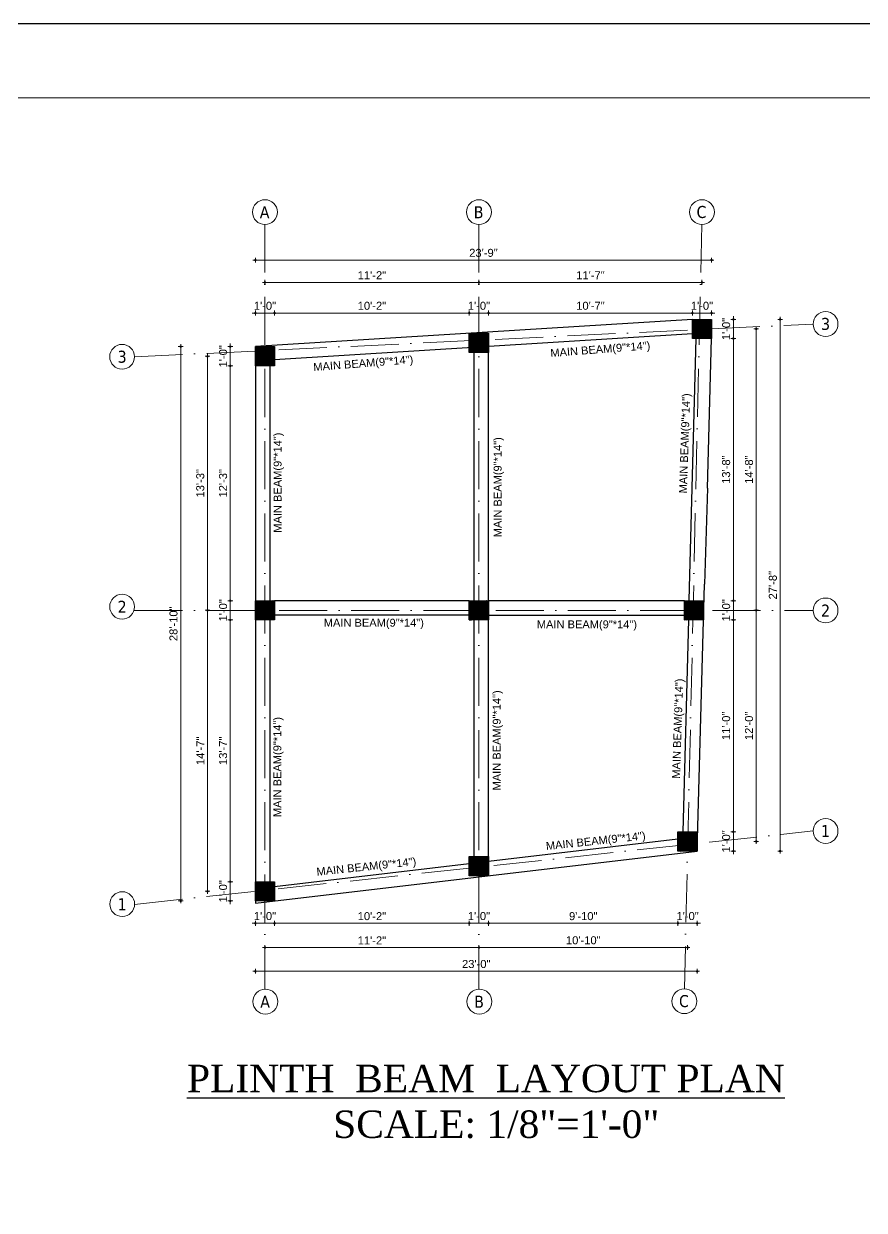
# Model space of a CAD drawing. Header units: inches. Extents: x 10143 to 23587, y -150 to 2442.
# Drawn here: x 11729 to 12254, y 1356 to 2098 of the extents above; entities that cross this region are included whole.
import ezdxf

# ---------------------------------------------------------------- set-up
doc = ezdxf.new("R2010")
doc.units = ezdxf.units.IN
doc.header["$LTSCALE"] = 0.5
doc.header["$MEASUREMENT"] = 0
doc.header["$PDMODE"] = 66
doc.linetypes.add('ACAD_ISO10W100', pattern=[18, 12, -3, 0, -3])
for name, color, linetype, lineweight in [('0.13', 2, 'Continuous', 13), ('ELE1', 3, 'Continuous', 9), ('hatch', 9, 'Continuous', 0), ('TEXT', 220, 'Continuous', 9), ('Toilet', 7, 'Continuous', 25)]:
    doc.layers.add(name, color=color, linetype=linetype, lineweight=lineweight)
doc.layers.add('floorhatch', color=43, linetype='Continuous')
doc.styles.add('DIM', font='tahoma.ttf')
doc.styles.get("Standard").update_dxf_attribs({"font": 'arial.ttf'})
doc.styles.add('Timies1', font='times.ttf')
doc.dimstyles.new('S8', dxfattribs={"dimtxt": 5, "dimasz": 1, "dimexe": 6, "dimexo": 18, "dimgap": 1.9375, "dimtad": 1, "dimdec": 0, "dimzin": 3, "dimdsep": 46, "dimlunit": 4, "dimtxsty": 'Standard', "dimblk": 'dot 2', "dimcen": 12, "dimse1": 1, "dimse2": 1, "dimclrd": 1, "dimclre": 1, "dimclrt": 256, "dimadec": 0, "dimazin": 0, "dimtfac": 0.75, "dimtdec": 0, "dimtix": 1, "dimtmove": 1, "dimatfit": 3, "dimldrblk": 'DOT', "dimfxl": 1, "dimtolj": 1, "dimtzin": 0, "dimlwd": 9, "dimlwe": 9, "dimarcsym": 0})
pattern_1 = [(135, (12132.83037, -1836.47353), (-0.0883883476, -0.0883883476), [])]

# ---------------------------------------------------------------- blocks, each defined once
blk = doc.blocks.new('dot1')
at = {"layer": 'hatch'}
h = blk.add_hatch(color=256, dxfattribs=at)
edge = h.paths.add_edge_path()
edge.add_arc((0, 0), 1, 0, 360)
for p, q in [((3, 0), (-3, 0)), ((0, 3), (0, -3))]:
    blk.add_line(p, q, dxfattribs=at)
blk.add_circle((0, 0), 1, dxfattribs=at)
blk = doc.blocks.new('dot 2')
at = {"layer": 'hatch', "xscale": 0.5, "yscale": 0.5, "zscale": 0.5}
blk.add_blockref('dot1', (0, 0), dxfattribs=at)
blk = doc.blocks.new('*D1075')
at = {"layer": 'Defpoints', "color": 0, "transparency": 16777216}
for p in [(11885.98, 1916.86), (11873.98, 1895.84), (11885.98, 1895.84)]:
    blk.add_point(p, dxfattribs=at)
at = {"layer": 'Toilet', "color": 1, "lineweight": 9, "transparency": 16777216}
for p, q in [((11872.98, 1916.86), (11871.98, 1916.86)), ((11873.98, 1916.86), (11885.98, 1916.86)), ((11886.98, 1916.86), (11887.98, 1916.86))]:
    blk.add_line(p, q, dxfattribs=at)
blk.add_blockref('dot 2', (11873.98, 1916.86), dxfattribs=at)
at = {"layer": 'Toilet', "color": 1, "lineweight": 9, "transparency": 16777216, "rotation": 180}
blk.add_blockref('dot 2', (11885.98, 1916.86), dxfattribs=at)
at = {"layer": 'Toilet', "transparency": 16777216, "insert": (11879.98, 1921.35), "char_height": 5, "attachment_point": 5}
blk.add_mtext('\\A1;1\'-0"', dxfattribs=at)
blk = doc.blocks.new('_Dot')
at = {"color": 0, "linetype": 'ByBlock', "lineweight": -2}
blk.add_line((-0.5, 0), (-1, 0), dxfattribs=at)
at = {"color": 0, "linetype": 'ByBlock', "const_width": 0.5}
blk.add_lwpolyline([(-0.25, 0, 1), (0.25, 0, 1)], format="xyb", close=True, dxfattribs=at)
blk = doc.blocks.new('*D1076')
at = {"layer": 'Defpoints', "color": 0, "transparency": 16777216}
for p in [(12007.6, 1916.86), (12007.6, 1904.19), (11885.98, 1895.84)]:
    blk.add_point(p, dxfattribs=at)
at = {"layer": 'Toilet', "color": 1, "lineweight": 9, "transparency": 16777216}
blk.add_line((11886.98, 1916.86), (12006.6, 1916.86), dxfattribs=at)
at = {"layer": 'Toilet', "color": 1, "lineweight": 9, "transparency": 16777216, "rotation": 180}
blk.add_blockref('dot 2', (11885.98, 1916.86), dxfattribs=at)
at = {"layer": 'Toilet', "color": 1, "lineweight": 9, "transparency": 16777216}
blk.add_blockref('dot 2', (12007.6, 1916.86), dxfattribs=at)
at = {"layer": 'Toilet', "transparency": 16777216, "insert": (11946.79, 1921.35), "char_height": 5, "attachment_point": 5}
blk.add_mtext('\\A1;10\'-2"', dxfattribs=at)
blk = doc.blocks.new('*D1049')
at = {"layer": 'Defpoints', "color": 0, "transparency": 16777216}
for p in [(12019.6, 1916.86), (12007.6, 1904.19), (12019.6, 1904.19)]:
    blk.add_point(p, dxfattribs=at)
at = {"layer": 'Toilet', "color": 1, "lineweight": 9, "transparency": 16777216}
for p, q in [((12006.6, 1916.86), (12005.6, 1916.86)), ((12007.6, 1916.86), (12019.6, 1916.86)), ((12020.6, 1916.86), (12021.6, 1916.86))]:
    blk.add_line(p, q, dxfattribs=at)
blk.add_blockref('dot 2', (12007.6, 1916.86), dxfattribs=at)
at = {"layer": 'Toilet', "color": 1, "lineweight": 9, "transparency": 16777216, "rotation": 180}
blk.add_blockref('dot 2', (12019.6, 1916.86), dxfattribs=at)
at = {"layer": 'Toilet', "transparency": 16777216, "insert": (12013.6, 1921.35), "char_height": 5, "attachment_point": 5}
blk.add_mtext('\\A1;1\'-0"', dxfattribs=at)
blk = doc.blocks.new('*D1050')
at = {"layer": 'Defpoints', "color": 0, "transparency": 16777216}
for p in [(12146.86, 1916.86), (12146.86, 1912.9), (12019.6, 1904.19)]:
    blk.add_point(p, dxfattribs=at)
at = {"layer": 'Toilet', "color": 1, "lineweight": 9, "transparency": 16777216}
blk.add_line((12020.6, 1916.86), (12145.86, 1916.86), dxfattribs=at)
at = {"layer": 'Toilet', "color": 1, "lineweight": 9, "transparency": 16777216, "rotation": 180}
blk.add_blockref('dot 2', (12019.6, 1916.86), dxfattribs=at)
at = {"layer": 'Toilet', "color": 1, "lineweight": 9, "transparency": 16777216}
blk.add_blockref('dot 2', (12146.86, 1916.86), dxfattribs=at)
at = {"layer": 'Toilet', "transparency": 16777216, "insert": (12083.23, 1921.35), "char_height": 5, "attachment_point": 5}
blk.add_mtext('\\A1;10\'-7"', dxfattribs=at)
blk = doc.blocks.new('*D1051')
at = {"layer": 'Defpoints', "color": 0, "transparency": 16777216}
for p in [(12146.86, 1912.9), (12158.86, 1916.86), (12158.86, 1912.9)]:
    blk.add_point(p, dxfattribs=at)
at = {"layer": 'Toilet', "color": 1, "lineweight": 9, "transparency": 16777216}
for p, q in [((12145.86, 1916.86), (12144.86, 1916.86)), ((12146.86, 1916.86), (12158.86, 1916.86)), ((12159.86, 1916.86), (12160.86, 1916.86))]:
    blk.add_line(p, q, dxfattribs=at)
blk.add_blockref('dot 2', (12146.86, 1916.86), dxfattribs=at)
at = {"layer": 'Toilet', "color": 1, "lineweight": 9, "transparency": 16777216, "rotation": 180}
blk.add_blockref('dot 2', (12158.86, 1916.86), dxfattribs=at)
at = {"layer": 'Toilet', "transparency": 16777216, "insert": (12152.86, 1921.35), "char_height": 5, "attachment_point": 5}
blk.add_mtext('\\A1;1\'-0"', dxfattribs=at)
blk = doc.blocks.new('*D1045')
at = {"layer": 'Defpoints', "color": 0, "transparency": 16777216}
for p in [(12158.86, 1949.92), (12158.86, 1912.9), (11873.98, 1895.84)]:
    blk.add_point(p, dxfattribs=at)
at = {"layer": 'Toilet', "color": 1, "lineweight": 9, "transparency": 16777216}
blk.add_line((11874.98, 1949.92), (12157.86, 1949.92), dxfattribs=at)
at = {"layer": 'Toilet', "color": 1, "lineweight": 9, "transparency": 16777216, "rotation": 180}
blk.add_blockref('dot 2', (11873.98, 1949.92), dxfattribs=at)
at = {"layer": 'Toilet', "color": 1, "lineweight": 9, "transparency": 16777216}
blk.add_blockref('dot 2', (12158.86, 1949.92), dxfattribs=at)
at = {"layer": 'Toilet', "transparency": 16777216, "insert": (12016.42, 1954.41), "char_height": 5, "attachment_point": 5}
blk.add_mtext('\\A1;23\'-9"', dxfattribs=at)
blk = doc.blocks.new('*D1054')
at = {"layer": 'Defpoints', "color": 0, "transparency": 16777216}
for p in [(11873.98, 1549.67), (11885.98, 1549.67), (11885.98, 1535.68)]:
    blk.add_point(p, dxfattribs=at)
at = {"layer": 'Toilet', "color": 1, "lineweight": 9, "transparency": 16777216}
for p, q in [((11872.98, 1535.68), (11871.98, 1535.68)), ((11873.98, 1535.68), (11885.98, 1535.68)), ((11886.98, 1535.68), (11887.98, 1535.68))]:
    blk.add_line(p, q, dxfattribs=at)
blk.add_blockref('dot 2', (11873.98, 1535.68), dxfattribs=at)
at = {"layer": 'Toilet', "color": 1, "lineweight": 9, "transparency": 16777216, "rotation": 180}
blk.add_blockref('dot 2', (11885.98, 1535.68), dxfattribs=at)
at = {"layer": 'Toilet', "transparency": 16777216, "insert": (11879.98, 1540.17), "char_height": 5, "attachment_point": 5}
blk.add_mtext('\\A1;1\'-0"', dxfattribs=at)
blk = doc.blocks.new('*D1056')
at = {"layer": 'Defpoints', "color": 0, "transparency": 16777216}
for p in [(12007.6, 1565.43), (12019.6, 1565.43), (12019.6, 1535.68)]:
    blk.add_point(p, dxfattribs=at)
at = {"layer": 'Toilet', "color": 1, "lineweight": 9, "transparency": 16777216}
for p, q in [((12006.6, 1535.68), (12005.6, 1535.68)), ((12007.6, 1535.68), (12019.6, 1535.68)), ((12020.6, 1535.68), (12021.6, 1535.68))]:
    blk.add_line(p, q, dxfattribs=at)
blk.add_blockref('dot 2', (12007.6, 1535.68), dxfattribs=at)
at = {"layer": 'Toilet', "color": 1, "lineweight": 9, "transparency": 16777216, "rotation": 180}
blk.add_blockref('dot 2', (12019.6, 1535.68), dxfattribs=at)
at = {"layer": 'Toilet', "transparency": 16777216, "insert": (12013.6, 1540.17), "char_height": 5, "attachment_point": 5}
blk.add_mtext('\\A1;1\'-0"', dxfattribs=at)
blk = doc.blocks.new('*D1058')
at = {"layer": 'Defpoints', "color": 0, "transparency": 16777216}
for p in [(12137.88, 1580.8), (12149.88, 1580.8), (12149.88, 1535.68)]:
    blk.add_point(p, dxfattribs=at)
at = {"layer": 'Toilet', "color": 1, "lineweight": 9, "transparency": 16777216}
for p, q in [((12136.88, 1535.68), (12135.88, 1535.68)), ((12137.88, 1535.68), (12149.88, 1535.68)), ((12150.88, 1535.68), (12151.88, 1535.68))]:
    blk.add_line(p, q, dxfattribs=at)
blk.add_blockref('dot 2', (12137.88, 1535.68), dxfattribs=at)
at = {"layer": 'Toilet', "color": 1, "lineweight": 9, "transparency": 16777216, "rotation": 180}
blk.add_blockref('dot 2', (12149.88, 1535.68), dxfattribs=at)
at = {"layer": 'Toilet', "transparency": 16777216, "insert": (12143.88, 1540.17), "char_height": 5, "attachment_point": 5}
blk.add_mtext('\\A1;1\'-0"', dxfattribs=at)
blk = doc.blocks.new('*D1059')
at = {"layer": 'Defpoints', "color": 0, "transparency": 16777216}
for p in [(12013.6, 1565.43), (11879.98, 1549.67), (12013.6, 1520.55)]:
    blk.add_point(p, dxfattribs=at)
at = {"layer": 'Toilet', "color": 1, "lineweight": 9, "transparency": 16777216}
blk.add_line((11880.98, 1520.55), (12012.6, 1520.55), dxfattribs=at)
at = {"layer": 'Toilet', "color": 1, "lineweight": 9, "transparency": 16777216, "rotation": 180}
blk.add_blockref('dot 2', (11879.98, 1520.55), dxfattribs=at)
at = {"layer": 'Toilet', "color": 1, "lineweight": 9, "transparency": 16777216}
blk.add_blockref('dot 2', (12013.6, 1520.55), dxfattribs=at)
at = {"layer": 'Toilet', "transparency": 16777216, "insert": (11946.79, 1525), "char_height": 5, "attachment_point": 5}
blk.add_mtext('\\A1;11\'-2"', dxfattribs=at)
blk = doc.blocks.new('*D1060')
at = {"layer": 'Defpoints', "color": 0, "transparency": 16777216}
for p in [(12143.88, 1580.8), (12013.6, 1565.43), (12143.88, 1520.55)]:
    blk.add_point(p, dxfattribs=at)
at = {"layer": 'Toilet', "color": 1, "lineweight": 9, "transparency": 16777216}
blk.add_line((12014.6, 1520.55), (12142.88, 1520.55), dxfattribs=at)
at = {"layer": 'Toilet', "color": 1, "lineweight": 9, "transparency": 16777216, "rotation": 180}
blk.add_blockref('dot 2', (12013.6, 1520.55), dxfattribs=at)
at = {"layer": 'Toilet', "color": 1, "lineweight": 9, "transparency": 16777216}
blk.add_blockref('dot 2', (12143.88, 1520.55), dxfattribs=at)
at = {"layer": 'Toilet', "transparency": 16777216, "insert": (12078.74, 1525.04), "char_height": 5, "attachment_point": 5}
blk.add_mtext('\\A1;10\'-10"', dxfattribs=at)
blk = doc.blocks.new('*D1046')
at = {"layer": 'Defpoints', "color": 0, "transparency": 16777216}
for p in [(12149.88, 1580.8), (11873.98, 1549.67), (12149.88, 1505.74)]:
    blk.add_point(p, dxfattribs=at)
at = {"layer": 'Toilet', "color": 1, "lineweight": 9, "transparency": 16777216}
blk.add_line((11874.98, 1505.74), (12148.88, 1505.74), dxfattribs=at)
at = {"layer": 'Toilet', "color": 1, "lineweight": 9, "transparency": 16777216, "rotation": 180}
blk.add_blockref('dot 2', (11873.98, 1505.74), dxfattribs=at)
at = {"layer": 'Toilet', "color": 1, "lineweight": 9, "transparency": 16777216}
blk.add_blockref('dot 2', (12149.88, 1505.74), dxfattribs=at)
at = {"layer": 'Toilet', "transparency": 16777216, "insert": (12011.93, 1510.24), "char_height": 5, "attachment_point": 5}
blk.add_mtext('\\A1;23\'-0"', dxfattribs=at)
blk = doc.blocks.new('*D1061')
at = {"layer": 'Defpoints', "color": 0, "transparency": 16777216}
for p in [(12149.88, 1592.8), (12172.48, 1592.8), (12149.88, 1580.8)]:
    blk.add_point(p, dxfattribs=at)
at = {"layer": 'Toilet', "color": 1, "lineweight": 9, "transparency": 16777216}
for p, q in [((12172.48, 1593.8), (12172.48, 1594.8)), ((12172.48, 1580.8), (12172.48, 1592.8)), ((12172.48, 1579.8), (12172.48, 1578.8))]:
    blk.add_line(p, q, dxfattribs=at)
for p, rotation in [((12172.48, 1592.8), 270), ((12172.48, 1580.8), 90)]:
    blk.add_blockref('dot 2', p, dxfattribs=dict(at, rotation=rotation))
at = {"layer": 'Toilet', "transparency": 16777216, "insert": (12167.99, 1586.8), "char_height": 5, "attachment_point": 5, "rotation": 90}
blk.add_mtext('\\A1;1\'-0"', dxfattribs=at)
blk = doc.blocks.new('*D1062')
at = {"layer": 'Defpoints', "color": 0, "transparency": 16777216}
for p in [(12153.93, 1725.16), (12172.48, 1725.16), (12149.88, 1592.8)]:
    blk.add_point(p, dxfattribs=at)
at = {"layer": 'Toilet', "color": 1, "lineweight": 9, "transparency": 16777216}
blk.add_line((12172.48, 1593.8), (12172.48, 1724.16), dxfattribs=at)
for p, rotation in [((12172.48, 1725.16), 90), ((12172.48, 1592.8), 270)]:
    blk.add_blockref('dot 2', p, dxfattribs=dict(at, rotation=rotation))
at = {"layer": 'Toilet', "transparency": 16777216, "insert": (12167.99, 1658.98), "char_height": 5, "attachment_point": 5, "rotation": 90}
blk.add_mtext('\\A1;11\'-0"', dxfattribs=at)
blk = doc.blocks.new('*D1063')
at = {"layer": 'Defpoints', "color": 0, "transparency": 16777216}
for p in [(12153.93, 1737.16), (12172.48, 1737.16), (12153.93, 1725.16)]:
    blk.add_point(p, dxfattribs=at)
at = {"layer": 'Toilet', "color": 1, "lineweight": 9, "transparency": 16777216}
for p, q in [((12172.48, 1738.16), (12172.48, 1739.16)), ((12172.48, 1725.16), (12172.48, 1737.16)), ((12172.48, 1724.16), (12172.48, 1723.16))]:
    blk.add_line(p, q, dxfattribs=at)
for p, rotation in [((12172.48, 1737.16), 270), ((12172.48, 1725.16), 90)]:
    blk.add_blockref('dot 2', p, dxfattribs=dict(at, rotation=rotation))
at = {"layer": 'Toilet', "transparency": 16777216, "insert": (12167.99, 1731.16), "char_height": 5, "attachment_point": 5, "rotation": 90}
blk.add_mtext('\\A1;1\'-0"', dxfattribs=at)
blk = doc.blocks.new('*D1064')
at = {"layer": 'Defpoints', "color": 0, "transparency": 16777216}
for p in [(12158.86, 1900.9), (12172.48, 1900.9), (12153.93, 1737.16)]:
    blk.add_point(p, dxfattribs=at)
at = {"layer": 'Toilet', "color": 1, "lineweight": 9, "transparency": 16777216}
blk.add_line((12172.48, 1738.16), (12172.48, 1899.9), dxfattribs=at)
for p, rotation in [((12172.48, 1900.9), 90), ((12172.48, 1737.16), 270)]:
    blk.add_blockref('dot 2', p, dxfattribs=dict(at, rotation=rotation))
at = {"layer": 'Toilet', "transparency": 16777216, "insert": (12167.99, 1819.03), "char_height": 5, "attachment_point": 5, "rotation": 90}
blk.add_mtext('\\A1;13\'-8"', dxfattribs=at)
blk = doc.blocks.new('*D1065')
at = {"layer": 'Defpoints', "color": 0, "transparency": 16777216}
for p in [(12158.86, 1912.9), (12172.48, 1912.9), (12158.86, 1900.9)]:
    blk.add_point(p, dxfattribs=at)
at = {"layer": 'Toilet', "color": 1, "lineweight": 9, "transparency": 16777216}
for p, q in [((12172.48, 1913.9), (12172.48, 1914.9)), ((12172.48, 1900.9), (12172.48, 1912.9)), ((12172.48, 1899.9), (12172.48, 1898.9))]:
    blk.add_line(p, q, dxfattribs=at)
for p, rotation in [((12172.48, 1912.9), 270), ((12172.48, 1900.9), 90)]:
    blk.add_blockref('dot 2', p, dxfattribs=dict(at, rotation=rotation))
at = {"layer": 'Toilet', "transparency": 16777216, "insert": (12167.99, 1906.9), "char_height": 5, "attachment_point": 5, "rotation": 90}
blk.add_mtext('\\A1;1\'-0"', dxfattribs=at)
blk = doc.blocks.new('*D1066')
at = {"layer": 'Defpoints', "color": 0, "transparency": 16777216}
for p in [(12158.86, 1906.9), (12153.93, 1731.16), (12186.77, 1731.16)]:
    blk.add_point(p, dxfattribs=at)
at = {"layer": 'Toilet', "color": 1, "lineweight": 9, "transparency": 16777216}
blk.add_line((12186.77, 1905.9), (12186.77, 1732.16), dxfattribs=at)
for p, rotation in [((12186.77, 1906.9), 90), ((12186.77, 1731.16), 270)]:
    blk.add_blockref('dot 2', p, dxfattribs=dict(at, rotation=rotation))
at = {"layer": 'Toilet', "transparency": 16777216, "insert": (12182.28, 1819.03), "char_height": 5, "attachment_point": 5, "rotation": 90}
blk.add_mtext('\\A1;14\'-8"', dxfattribs=at)
blk = doc.blocks.new('*D1067')
at = {"layer": 'Defpoints', "color": 0, "transparency": 16777216}
for p in [(12153.93, 1731.16), (12149.88, 1586.8), (12186.77, 1586.8)]:
    blk.add_point(p, dxfattribs=at)
at = {"layer": 'Toilet', "color": 1, "lineweight": 9, "transparency": 16777216}
blk.add_line((12186.77, 1730.16), (12186.77, 1587.8), dxfattribs=at)
for p, rotation in [((12186.77, 1731.16), 90), ((12186.77, 1586.8), 270)]:
    blk.add_blockref('dot 2', p, dxfattribs=dict(at, rotation=rotation))
at = {"layer": 'Toilet', "transparency": 16777216, "insert": (12182.28, 1658.98), "char_height": 5, "attachment_point": 5, "rotation": 90}
blk.add_mtext('\\A1;12\'-0"', dxfattribs=at)
blk = doc.blocks.new('*D1047')
at = {"layer": 'Defpoints', "color": 0, "transparency": 16777216}
for p in [(12158.86, 1912.9), (12201.65, 1912.9), (12149.88, 1580.8)]:
    blk.add_point(p, dxfattribs=at)
at = {"layer": 'Toilet', "color": 1, "lineweight": 9, "transparency": 16777216}
blk.add_line((12201.65, 1581.8), (12201.65, 1911.9), dxfattribs=at)
for p, rotation in [((12201.65, 1912.9), 90), ((12201.65, 1580.8), 270)]:
    blk.add_blockref('dot 2', p, dxfattribs=dict(at, rotation=rotation))
at = {"layer": 'Toilet', "transparency": 16777216, "insert": (12197.16, 1746.85), "char_height": 5, "attachment_point": 5, "rotation": 90}
blk.add_mtext('\\A1;27\'-8"', dxfattribs=at)
blk = doc.blocks.new('*D1068')
at = {"layer": 'Defpoints', "color": 0, "transparency": 16777216}
for p in [(11873.98, 1895.84), (11858.35, 1883.84), (11873.98, 1883.84)]:
    blk.add_point(p, dxfattribs=at)
at = {"layer": 'Toilet', "color": 1, "lineweight": 9, "transparency": 16777216}
for p, q in [((11858.35, 1896.84), (11858.35, 1897.84)), ((11858.35, 1895.84), (11858.35, 1883.84)), ((11858.35, 1882.84), (11858.35, 1881.84))]:
    blk.add_line(p, q, dxfattribs=at)
for p, rotation in [((11858.35, 1895.84), 270), ((11858.35, 1883.84), 90)]:
    blk.add_blockref('dot 2', p, dxfattribs=dict(at, rotation=rotation))
at = {"layer": 'Toilet', "transparency": 16777216, "insert": (11853.86, 1889.84), "char_height": 5, "attachment_point": 5, "rotation": 90}
blk.add_mtext('\\A1;1\'-0"', dxfattribs=at)
blk = doc.blocks.new('*D1069')
at = {"layer": 'Defpoints', "color": 0, "transparency": 16777216}
for p in [(11873.98, 1883.84), (11858.35, 1737.16), (11873.98, 1737.16)]:
    blk.add_point(p, dxfattribs=at)
at = {"layer": 'Toilet', "color": 1, "lineweight": 9, "transparency": 16777216}
blk.add_line((11858.35, 1882.84), (11858.35, 1738.16), dxfattribs=at)
for p, rotation in [((11858.35, 1883.84), 90), ((11858.35, 1737.16), 270)]:
    blk.add_blockref('dot 2', p, dxfattribs=dict(at, rotation=rotation))
at = {"layer": 'Toilet', "transparency": 16777216, "insert": (11853.86, 1810.5), "char_height": 5, "attachment_point": 5, "rotation": 90}
blk.add_mtext('\\A1;12\'-3"', dxfattribs=at)
blk = doc.blocks.new('*D1070')
at = {"layer": 'Defpoints', "color": 0, "transparency": 16777216}
for p in [(11873.98, 1737.16), (11858.35, 1725.16), (11873.98, 1725.16)]:
    blk.add_point(p, dxfattribs=at)
at = {"layer": 'Toilet', "color": 1, "lineweight": 9, "transparency": 16777216}
for p, q in [((11858.35, 1738.16), (11858.35, 1739.16)), ((11858.35, 1737.16), (11858.35, 1725.16)), ((11858.35, 1724.16), (11858.35, 1723.16))]:
    blk.add_line(p, q, dxfattribs=at)
for p, rotation in [((11858.35, 1737.16), 270), ((11858.35, 1725.16), 90)]:
    blk.add_blockref('dot 2', p, dxfattribs=dict(at, rotation=rotation))
at = {"layer": 'Toilet', "transparency": 16777216, "insert": (11853.86, 1731.16), "char_height": 5, "attachment_point": 5, "rotation": 90}
blk.add_mtext('\\A1;1\'-0"', dxfattribs=at)
blk = doc.blocks.new('*D1071')
at = {"layer": 'Defpoints', "color": 0, "transparency": 16777216}
for p in [(11873.98, 1725.16), (11858.35, 1561.67), (11873.98, 1561.67)]:
    blk.add_point(p, dxfattribs=at)
at = {"layer": 'Toilet', "color": 1, "lineweight": 9, "transparency": 16777216}
blk.add_line((11858.35, 1724.16), (11858.35, 1562.67), dxfattribs=at)
for p, rotation in [((11858.35, 1725.16), 90), ((11858.35, 1561.67), 270)]:
    blk.add_blockref('dot 2', p, dxfattribs=dict(at, rotation=rotation))
at = {"layer": 'Toilet', "transparency": 16777216, "insert": (11853.86, 1643.42), "char_height": 5, "attachment_point": 5, "rotation": 90}
blk.add_mtext('\\A1;13\'-7"', dxfattribs=at)
blk = doc.blocks.new('*D1072')
at = {"layer": 'Defpoints', "color": 0, "transparency": 16777216}
for p in [(11873.98, 1561.67), (11858.35, 1549.67), (11873.98, 1549.67)]:
    blk.add_point(p, dxfattribs=at)
at = {"layer": 'Toilet', "color": 1, "lineweight": 9, "transparency": 16777216}
for p, q in [((11858.35, 1562.67), (11858.35, 1563.67)), ((11858.35, 1561.67), (11858.35, 1549.67)), ((11858.35, 1548.67), (11858.35, 1547.67))]:
    blk.add_line(p, q, dxfattribs=at)
for p, rotation in [((11858.35, 1561.67), 270), ((11858.35, 1549.67), 90)]:
    blk.add_blockref('dot 2', p, dxfattribs=dict(at, rotation=rotation))
at = {"layer": 'Toilet', "transparency": 16777216, "insert": (11853.86, 1555.67), "char_height": 5, "attachment_point": 5, "rotation": 90}
blk.add_mtext('\\A1;1\'-0"', dxfattribs=at)
blk = doc.blocks.new('*D1073')
at = {"layer": 'Defpoints', "color": 0, "transparency": 16777216}
for p in [(11873.98, 1889.84), (11844.1, 1731.16), (11873.98, 1731.16)]:
    blk.add_point(p, dxfattribs=at)
at = {"layer": 'Toilet', "color": 1, "lineweight": 9, "transparency": 16777216}
blk.add_line((11844.1, 1888.84), (11844.1, 1732.16), dxfattribs=at)
for p, rotation in [((11844.1, 1889.84), 90), ((11844.1, 1731.16), 270)]:
    blk.add_blockref('dot 2', p, dxfattribs=dict(at, rotation=rotation))
at = {"layer": 'Toilet', "transparency": 16777216, "insert": (11839.61, 1810.5), "char_height": 5, "attachment_point": 5, "rotation": 90}
blk.add_mtext('\\A1;13\'-3"', dxfattribs=at)
blk = doc.blocks.new('*D1074')
at = {"layer": 'Defpoints', "color": 0, "transparency": 16777216}
for p in [(11873.98, 1731.16), (11844.1, 1555.67), (11873.98, 1555.67)]:
    blk.add_point(p, dxfattribs=at)
at = {"layer": 'Toilet', "color": 1, "lineweight": 9, "transparency": 16777216}
blk.add_line((11844.1, 1730.16), (11844.1, 1556.67), dxfattribs=at)
for p, rotation in [((11844.1, 1731.16), 90), ((11844.1, 1555.67), 270)]:
    blk.add_blockref('dot 2', p, dxfattribs=dict(at, rotation=rotation))
at = {"layer": 'Toilet', "transparency": 16777216, "insert": (11839.66, 1643.42), "char_height": 5, "attachment_point": 5, "rotation": 90}
blk.add_mtext('\\A1;14\'-7"', dxfattribs=at)
blk = doc.blocks.new('*D1048')
at = {"layer": 'Defpoints', "color": 0, "transparency": 16777216}
for p in [(11827.39, 1895.84), (11873.98, 1895.84), (11873.98, 1549.67)]:
    blk.add_point(p, dxfattribs=at)
at = {"layer": 'Toilet', "color": 1, "lineweight": 9, "transparency": 16777216}
blk.add_line((11827.39, 1550.67), (11827.39, 1894.84), dxfattribs=at)
for p, rotation in [((11827.39, 1895.84), 90), ((11827.39, 1549.67), 270)]:
    blk.add_blockref('dot 2', p, dxfattribs=dict(at, rotation=rotation))
at = {"layer": 'Toilet', "transparency": 16777216, "insert": (11822.9, 1722.76), "char_height": 5, "attachment_point": 5, "rotation": 90}
blk.add_mtext('\\A1;28\'-10"', dxfattribs=at)

msp = doc.modelspace()

# ---------------------------------------------------------------- hatches: boundary and pattern name
at = {"layer": 'Toilet'}
h = msp.add_hatch(dxfattribs=at)
h.set_pattern_fill('ANSI31', color=256, angle=90)
h.set_pattern_definition(pattern_1)
h.paths.add_polyline_path([(12158.86, 1912.9), (12146.86, 1912.9), (12146.86, 1912.9), (12146.86, 1900.9), (12158.86, 1900.9)])
h = msp.add_hatch(dxfattribs=at)
h.set_pattern_fill('ANSI31', color=256, angle=90)
h.set_pattern_definition(pattern_1)
h.paths.add_polyline_path([(11873.98, 1561.67), (11873.98, 1549.67), (11885.98, 1549.67), (11885.98, 1561.67)])
h.paths.add_polyline_path([(11873.98, 1725.16), (11885.98, 1725.16), (11885.98, 1737.16), (11873.98, 1737.16)])
h.paths.add_polyline_path([(11885.98, 1883.84), (11885.98, 1895.84), (11873.98, 1895.84), (11873.98, 1883.84)])
h.paths.add_polyline_path([(12019.6, 1892.19), (12019.6, 1904.19), (12007.6, 1904.19), (12007.6, 1892.19)])
h.paths.add_polyline_path([(12141.93, 1737.16), (12141.93, 1725.16), (12153.93, 1725.16), (12153.93, 1737.16)])
h.paths.add_polyline_path([(12137.88, 1580.8), (12149.88, 1580.8), (12149.88, 1592.8), (12137.88, 1592.8)])
h.paths.add_polyline_path([(12019.6, 1577.43), (12007.6, 1577.43), (12007.6, 1565.43), (12019.6, 1565.43)])
h.paths.add_polyline_path([(12019.6, 1725.16), (12019.6, 1737.16), (12007.6, 1737.16), (12007.6, 1725.16)])

# ---------------------------------------------------------------- linework, layer by layer
at = {"layer": '0.13', "color": 0, "ltscale": 0.5}
for p, q in [((12007.6, 1737.16), (12007.6, 1733.16)), ((12019.6, 1737.16), (12019.6, 1733.16))]:
    msp.add_line(p, q, dxfattribs=at)
at = {"layer": 'Defpoints'}
msp.add_lwpolyline([(13320.24, 2097.54), (10142.64, 2097.54), (10142.64, -150.43), (13320.24, -150.43)], close=True, dxfattribs=at)
at = {"layer": 'ELE1'}
msp.add_lwpolyline([(10188.96, 2051.22), (13273.92, 2051.22), (13273.92, -104.11), (10188.96, -104.11)], close=True, dxfattribs=at)
at = {"layer": 'TEXT', "linetype": 'ACAD_ISO10W100', "ltscale": 5}
for p, q in [((11879.98, 1972.1), (11879.98, 1494.73)), ((12013.6, 1972.1), (12013.6, 1494.73)), ((12152.86, 1972.1), (12141.91, 1494.73)), ((11798.56, 1889.49), (12222.29, 1909.96)), ((11798.56, 1731.09), (12222.29, 1731.09)), ((11798.61, 1547.52), (12222.29, 1593.34))]:
    msp.add_line(p, q, dxfattribs=at)
at = {"layer": 'TEXT', "ltscale": 0.5}
for centre in [(11879.98, 1979.87), (12013.6, 1979.87), (12152.86, 1979.87), (12230.05, 1909.96), (11790.8, 1889.49), (11790.8, 1733.42), (12230.05, 1731.09), (12230.05, 1593.34), (11790.85, 1547.65), (11880.27, 1486.77), (12013.89, 1486.77), (12141.91, 1487.02)]:
    msp.add_circle(centre, 7.76, dxfattribs=at)
at = {"layer": 'Toilet'}
for p, q in [((12146.86, 1912.9), (11873.98, 1895.84)), ((12146.86, 1903.88), (11885.98, 1887.58)), ((12144.98, 1737.43), (12149.25, 1900.9)), ((12156.24, 1807.44), (12158.86, 1900.9)), ((11873.98, 1895.84), (11873.98, 1737.16)), ((11882.98, 1895.84), (11882.98, 1561.67)), ((12010.6, 1577.43), (12010.6, 1895.36)), ((12019.6, 1574.32), (12019.6, 1895.93)), ((12156.24, 1807.44), (12154.55, 1747.44)), ((12149.88, 1580.8), (12154.55, 1747.44)), ((11873.98, 1737.16), (11885.98, 1737.16)), ((11873.98, 1725.16), (11873.98, 1737.16)), ((11873.98, 1737.16), (11873.98, 1548.25)), ((11885.98, 1737.16), (11885.98, 1725.16)), ((12007.6, 1737.16), (11885.98, 1737.16)), ((12141.93, 1737.16), (12019.6, 1737.16)), ((12007.6, 1728.16), (11885.98, 1728.16)), ((12019.6, 1728.16), (12141.93, 1728.16)), ((11885.98, 1725.16), (11873.98, 1725.16)), ((12141.21, 1592.8), (12144.66, 1725.16)), ((12019.6, 1574.49), (12137.88, 1588.45)), ((11873.98, 1548.25), (12149.88, 1580.8)), ((11885.98, 1558.73), (12007.6, 1573.08))]:
    msp.add_line(p, q, dxfattribs=at)
for points in [[(12146.86, 1900.9), (12146.86, 1912.9), (12158.86, 1912.9), (12158.86, 1900.9)], [(12146.86, 1912.9), (12158.86, 1912.9), (12158.86, 1900.9), (12146.86, 1900.9)], [(12007.6, 1892.19), (12007.6, 1904.19), (12019.6, 1904.19), (12019.6, 1892.19)], [(12007.6, 1904.19), (12019.6, 1904.19), (12019.6, 1892.19), (12007.6, 1892.19)], [(11873.98, 1883.84), (11873.98, 1895.84), (11885.98, 1895.84), (11885.98, 1883.84)], [(11873.98, 1725.16), (11873.98, 1737.16), (11885.98, 1737.16), (11885.98, 1725.16)], [(12007.6, 1725.16), (12007.6, 1737.16), (12019.6, 1737.16), (12019.6, 1725.16)], [(12007.6, 1737.16), (12019.6, 1737.16), (12019.6, 1725.16), (12007.6, 1725.16)], [(12141.93, 1725.16), (12141.93, 1737.16), (12153.93, 1737.16), (12153.93, 1725.16)], [(12141.93, 1737.16), (12153.93, 1737.16), (12153.93, 1725.16), (12141.93, 1725.16)], [(12137.88, 1580.8), (12137.88, 1592.8), (12149.88, 1592.8), (12149.88, 1580.8)], [(12137.88, 1592.8), (12149.88, 1592.8), (12149.88, 1580.8), (12137.88, 1580.8)], [(12007.6, 1565.43), (12007.6, 1577.43), (12019.6, 1577.43), (12019.6, 1565.43)], [(12007.6, 1577.43), (12019.6, 1577.43), (12019.6, 1565.43), (12007.6, 1565.43)], [(11873.98, 1549.67), (11873.98, 1561.67), (11885.98, 1561.67), (11885.98, 1549.67)], [(11873.98, 1561.67), (11885.98, 1561.67), (11885.98, 1549.67), (11873.98, 1549.67)]]:
    msp.add_lwpolyline(points, close=True, dxfattribs=at)

# ---------------------------------------------------------------- texts
at = {"layer": 'floorhatch', "color": 7, "linetype": 'Continuous', "insert": (12017.94, 1447.34), "char_height": 17.1429, "width": 856.0537, "attachment_point": 2, "style": 'Timies1'}
msp.add_mtext('{\\LPLINTH  BEAM  LAYOUT PLAN\\P}  SCALE: 1/8"=1\'-0"', dxfattribs=at)
at = {"layer": 'TEXT', "ltscale": 0.5, "char_height": 7.5, "width": 853.3078, "attachment_point": 9, "style": 'DIM'}
for s, insert in [('A', (11882.8, 1976.06)), ('B', (12016.43, 1976.06)), ('C', (12155.68, 1976.06)), ('3', (12232.87, 1906.15)), ('3', (11793.62, 1885.68)), ('2', (11793.62, 1729.61)), ('2', (12232.87, 1727.27)), ('1', (12232.87, 1589.52)), ('1', (11793.67, 1543.84)), ('A', (11883.09, 1482.95)), ('B', (12016.71, 1482.95)), ('C', (12144.73, 1483.21))]:
    msp.add_mtext(s, dxfattribs=dict(at, insert=insert))
at = {"layer": 'TEXT', "color": 2, "char_height": 4.9498, "width": 273.1577, "attachment_point": 1}
for insert, rotation in [((12050.55, 1893.7), 4.46393), ((11902.53, 1884.95), 4.46393), ((12138.25, 1796.8), 88.09636), ((11885.42, 1772.12), 90), ((12022.83, 1769.28), 90), ((12133.91, 1618.63), 88.09636), ((12022.24, 1611.16), 90), ((11885.26, 1594.51), 90), ((12047.72, 1585.56), 6.09871), ((11904.48, 1569.48), 6.09871)]:
    msp.add_mtext('\\pi7.488;MAIN BEAM(9"*14")', dxfattribs=dict(at, insert=insert, rotation=rotation))
for insert in [(11909.22, 1725.89), (12042.26, 1724.87)]:
    msp.add_mtext('\\pi7.488;MAIN BEAM(9"*14")', dxfattribs=dict(at, insert=insert))

# ---------------------------------------------------------------- dimensions: what is measured, and where the dimension line sits
at = {"layer": 'Toilet'}
for base, p1, p2, picture, middle in [((12158.86, 1949.92), (11873.98, 1895.84), (12158.86, 1912.9), '*D1045', (12016.42, 1954.41)), ((12149.88, 1505.74), (11873.98, 1549.67), (12149.88, 1580.8), '*D1046', (12011.93, 1510.24)), ((12143.88, 1520.55), (12013.6, 1565.43), (12143.88, 1580.8), '*D1060', (12078.74, 1525.04)), ((12149.88, 1535.68), (12137.88, 1580.8), (12149.88, 1580.8), '*D1058', (12143.88, 1540.17)), ((12013.6, 1520.55), (11879.98, 1549.67), (12013.6, 1565.43), '*D1059', (11946.79, 1525)), ((12019.6, 1535.68), (12007.6, 1565.43), (12019.6, 1565.43), '*D1056', (12013.6, 1540.17)), ((11885.98, 1535.68), (11873.98, 1549.67), (11885.98, 1549.67), '*D1054', (11879.98, 1540.17))]:
    dim = msp.add_linear_dim(base=base, p1=p1, p2=p2, dimstyle='S8', override={"dimfxl": 2, "dimfxlon": 1, "dimarcsym": 1}, dxfattribs=at)
    dim.commit()
    dim.dimension.update_dxf_attribs({"geometry": picture, "text_midpoint": middle})
for base, p1, p2 in [((12013.6, 1936.01), (11879.98, 1895.84), (12013.6, 1904.19)), ((12152.86, 1936.01), (12013.6, 1904.19), (12152.86, 1912.9)), ((12137.88, 1535.68), (12019.6, 1565.43), (12137.88, 1580.8)), ((12007.6, 1535.68), (11885.98, 1549.67), (12007.6, 1565.43))]:
    msp.add_linear_dim(base=base, p1=p1, p2=p2, dimstyle='S8', override={"dimfxl": 2, "dimfxlon": 1, "dimarcsym": 1}, dxfattribs=at).render()
dim = msp.add_aligned_dim(p1=(11873.98, 1895.84), p2=(11885.98, 1895.84), distance=21.01, dimstyle='S8', override={"dimfxl": 2, "dimfxlon": 1, "dimarcsym": 1}, dxfattribs=at)
dim.commit()
dim.dimension.update_dxf_attribs({"geometry": '*D1075', "text_midpoint": (11879.98, 1921.35)})
for base, p1, p2, angle, picture, middle in [((12007.6, 1916.86), (11885.98, 1895.84), (12007.6, 1904.19), 180, '*D1076', (11946.79, 1921.35)), ((12019.6, 1916.86), (12007.6, 1904.19), (12019.6, 1904.19), 180, '*D1049', (12013.6, 1921.35)), ((12146.86, 1916.86), (12019.6, 1904.19), (12146.86, 1912.9), 180, '*D1050', (12083.23, 1921.35)), ((12158.86, 1916.86), (12146.86, 1912.9), (12158.86, 1912.9), 180, '*D1051', (12152.86, 1921.35)), ((12201.65, 1912.9), (12149.88, 1580.8), (12158.86, 1912.9), 90, '*D1047', (12197.16, 1746.85)), ((12172.48, 1912.9), (12158.86, 1900.9), (12158.86, 1912.9), 90, '*D1065', (12167.99, 1906.9)), ((12186.77, 1731.16), (12158.86, 1906.9), (12153.93, 1731.16), 90, '*D1066', (12182.28, 1819.03)), ((11827.39, 1895.84), (11873.98, 1549.67), (11873.98, 1895.84), 90, '*D1048', (11822.9, 1722.76)), ((11858.35, 1883.84), (11873.98, 1895.84), (11873.98, 1883.84), 90, '*D1068', (11853.86, 1889.84)), ((12172.48, 1900.9), (12153.93, 1737.16), (12158.86, 1900.9), 90, '*D1064', (12167.99, 1819.03)), ((11844.1, 1731.16), (11873.98, 1889.84), (11873.98, 1731.16), 90, '*D1073', (11839.61, 1810.5)), ((11858.35, 1737.16), (11873.98, 1883.84), (11873.98, 1737.16), 90, '*D1069', (11853.86, 1810.5)), ((11858.35, 1725.16), (11873.98, 1737.16), (11873.98, 1725.16), 90, '*D1070', (11853.86, 1731.16)), ((12172.48, 1737.16), (12153.93, 1725.16), (12153.93, 1737.16), 90, '*D1063', (12167.99, 1731.16)), ((11844.1, 1555.67), (11873.98, 1731.16), (11873.98, 1555.67), 90, '*D1074', (11839.66, 1643.42)), ((12186.77, 1586.8), (12153.93, 1731.16), (12149.88, 1586.8), 90, '*D1067', (12182.28, 1658.98)), ((11858.35, 1561.67), (11873.98, 1725.16), (11873.98, 1561.67), 90, '*D1071', (11853.86, 1643.42)), ((12172.48, 1725.16), (12149.88, 1592.8), (12153.93, 1725.16), 90, '*D1062', (12167.99, 1658.98)), ((12172.48, 1592.8), (12149.88, 1580.8), (12149.88, 1592.8), 90, '*D1061', (12167.99, 1586.8)), ((11858.35, 1549.67), (11873.98, 1561.67), (11873.98, 1549.67), 90, '*D1072', (11853.86, 1555.67))]:
    dim = msp.add_linear_dim(base=base, p1=p1, p2=p2, angle=angle, dimstyle='S8', override={"dimfxl": 2, "dimfxlon": 1, "dimarcsym": 1}, dxfattribs=at)
    dim.commit()
    dim.dimension.update_dxf_attribs({"geometry": picture, "text_midpoint": middle})

doc.saveas('drawing.dxf')
